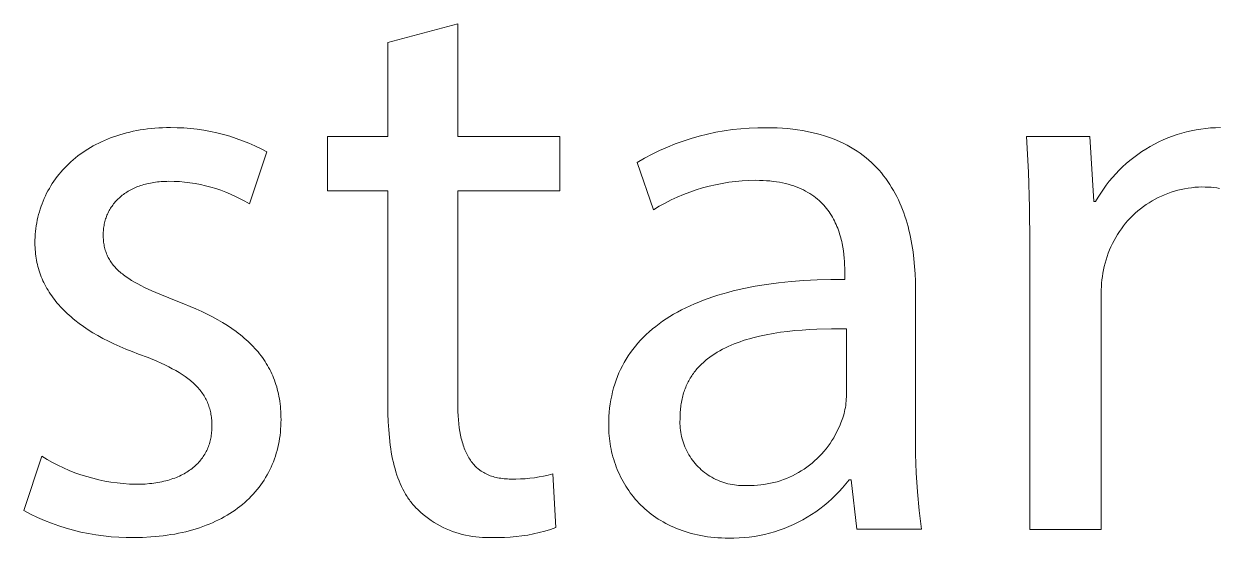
# Model space of a CAD drawing. Header units: millimetres. Extents: x 1348 to 6197, y -150 to 3238.
# Drawn here: x 5229.5 to 5300.9, y -69.2 to -38.4 of the extents above; entities that cross this region are included whole.
import ezdxf

# ---------------------------------------------------------------- set-up
doc = ezdxf.new("R2010")
doc.units = ezdxf.units.MM
doc.header["$MEASUREMENT"] = 0
doc.layers.add('Domyślny', color=7, linetype='Continuous', true_color=0x000000)

msp = doc.modelspace()

# ---------------------------------------------------------------- linework, layer by layer
at = {"layer": 'Domyślny', "color": 18, "lineweight": 15, "true_color": 0x000000}
for p, q in [((5251.254, -39.513), (5255.437, -38.398)), ((5255.437, -38.398), (5255.437, -45.148)), ((5251.254, -45.148), (5251.254, -39.513)), ((5235.22, -45.031), (5235.416, -44.974)), ((5235.416, -44.974), (5235.614, -44.921)), ((5235.614, -44.921), (5235.816, -44.872)), ((5235.816, -44.872), (5236.02, -44.827)), ((5236.02, -44.827), (5236.228, -44.786)), ((5236.228, -44.786), (5236.439, -44.749)), ((5236.439, -44.749), (5236.654, -44.716)), ((5236.654, -44.716), (5236.871, -44.688)), ((5236.871, -44.688), (5237.091, -44.663)), ((5237.091, -44.663), (5237.315, -44.643)), ((5237.315, -44.643), (5237.541, -44.628)), ((5237.541, -44.628), (5237.771, -44.616)), ((5237.771, -44.616), (5238.003, -44.609)), ((5238.003, -44.609), (5238.239, -44.607)), ((5238.239, -44.607), (5238.641, -44.611)), ((5238.641, -44.611), (5239.042, -44.629)), ((5239.042, -44.629), (5239.442, -44.66)), ((5239.442, -44.66), (5239.841, -44.704)), ((5239.841, -44.704), (5240.239, -44.762)), ((5240.239, -44.762), (5240.634, -44.834)), ((5240.634, -44.834), (5241.027, -44.919)), ((5241.027, -44.919), (5241.416, -45.017)), ((5241.416, -45.017), (5241.802, -45.128)), ((5269.896, -45.115), (5270.386, -44.992)), ((5270.386, -44.992), (5270.881, -44.886)), ((5270.881, -44.886), (5271.379, -44.797)), ((5271.379, -44.797), (5271.88, -44.725)), ((5271.88, -44.725), (5272.384, -44.67)), ((5272.384, -44.67), (5272.888, -44.633)), ((5272.888, -44.633), (5273.394, -44.614)), ((5273.394, -44.614), (5273.9, -44.612)), ((5273.9, -44.612), (5274.232, -44.616)), ((5274.232, -44.616), (5274.557, -44.626)), ((5274.557, -44.626), (5274.873, -44.644)), ((5274.873, -44.644), (5275.182, -44.668)), ((5275.182, -44.668), (5275.483, -44.699)), ((5275.483, -44.699), (5275.777, -44.737)), ((5275.777, -44.737), (5276.063, -44.782)), ((5276.063, -44.782), (5276.342, -44.832)), ((5276.342, -44.832), (5276.614, -44.889)), ((5276.614, -44.889), (5276.879, -44.952)), ((5276.879, -44.952), (5277.136, -45.021)), ((5277.136, -45.021), (5277.387, -45.096)), ((5298.21, -45.122), (5298.488, -45.027)), ((5298.488, -45.027), (5298.768, -44.941)), ((5298.768, -44.941), (5299.052, -44.864)), ((5299.052, -44.864), (5299.338, -44.798)), ((5299.338, -44.798), (5299.626, -44.741)), ((5299.626, -44.741), (5299.916, -44.694)), ((5299.916, -44.694), (5300.207, -44.657)), ((5300.207, -44.657), (5300.499, -44.629)), ((5300.499, -44.629), (5300.792, -44.612)), ((5300.792, -44.612), (5301.086, -44.605)), ((5233.453, -45.798), (5233.614, -45.706)), ((5233.614, -45.706), (5233.779, -45.617)), ((5233.779, -45.617), (5233.947, -45.531)), ((5233.947, -45.531), (5234.119, -45.449)), ((5234.119, -45.449), (5234.294, -45.37)), ((5234.294, -45.37), (5234.473, -45.295)), ((5234.473, -45.295), (5234.655, -45.224)), ((5234.655, -45.224), (5234.84, -45.156)), ((5234.84, -45.156), (5235.029, -45.091)), ((5235.029, -45.091), (5235.22, -45.031)), ((5241.802, -45.128), (5242.184, -45.252)), ((5242.184, -45.252), (5242.562, -45.388)), ((5242.562, -45.388), (5242.935, -45.538)), ((5242.935, -45.538), (5243.302, -45.7)), ((5243.302, -45.7), (5243.664, -45.874)), ((5247.637, -48.394), (5247.637, -45.148)), ((5247.637, -45.148), (5251.254, -45.148)), ((5255.437, -45.148), (5261.557, -45.148)), ((5261.557, -45.148), (5261.557, -48.394)), ((5267.984, -45.776), (5268.453, -45.586)), ((5268.453, -45.586), (5268.928, -45.413)), ((5268.928, -45.413), (5269.409, -45.256)), ((5269.409, -45.256), (5269.896, -45.115)), ((5277.387, -45.096), (5277.63, -45.177)), ((5277.63, -45.177), (5277.867, -45.263)), ((5277.867, -45.263), (5278.097, -45.355)), ((5278.097, -45.355), (5278.32, -45.453)), ((5278.32, -45.453), (5278.537, -45.555)), ((5278.537, -45.555), (5278.747, -45.663)), ((5278.747, -45.663), (5278.951, -45.776)), ((5289.596, -47.264), (5289.478, -45.14)), ((5289.478, -45.14), (5293.273, -45.14)), ((5293.273, -45.14), (5293.515, -49.032)), ((5296.626, -45.887), (5296.879, -45.737)), ((5296.879, -45.737), (5297.137, -45.596)), ((5297.137, -45.596), (5297.399, -45.464)), ((5297.399, -45.464), (5297.665, -45.341)), ((5297.665, -45.341), (5297.936, -45.227)), ((5297.936, -45.227), (5298.21, -45.122)), ((5232.423, -46.53), (5232.559, -46.416)), ((5232.559, -46.416), (5232.699, -46.305)), ((5232.699, -46.305), (5232.843, -46.198)), ((5232.843, -46.198), (5232.99, -46.093)), ((5232.99, -46.093), (5233.141, -45.992)), ((5233.141, -45.992), (5233.295, -45.893)), ((5233.295, -45.893), (5233.453, -45.798)), ((5244.02, -46.061), (5242.97, -49.177)), ((5243.664, -45.874), (5244.02, -46.061)), ((5266.181, -46.695), (5266.62, -46.442)), ((5266.62, -46.442), (5267.067, -46.205)), ((5267.067, -46.205), (5267.521, -45.983)), ((5267.521, -45.983), (5267.984, -45.776)), ((5278.951, -45.776), (5279.148, -45.895)), ((5279.148, -45.895), (5279.34, -46.017)), ((5279.34, -46.017), (5279.525, -46.145)), ((5279.525, -46.145), (5279.703, -46.277)), ((5279.703, -46.277), (5279.876, -46.414)), ((5279.876, -46.414), (5280.043, -46.555)), ((5295.671, -46.568), (5295.901, -46.386)), ((5295.901, -46.386), (5296.137, -46.211)), ((5296.137, -46.211), (5296.379, -46.045)), ((5296.379, -46.045), (5296.626, -45.887)), ((5231.683, -47.268), (5231.797, -47.138)), ((5231.797, -47.138), (5231.915, -47.011)), ((5231.915, -47.011), (5232.036, -46.887)), ((5232.036, -46.887), (5232.161, -46.765)), ((5232.161, -46.765), (5232.29, -46.646)), ((5232.29, -46.646), (5232.423, -46.53)), ((5267.15, -49.521), (5266.181, -46.695)), ((5280.043, -46.555), (5280.205, -46.7)), ((5280.205, -46.7), (5280.36, -46.85)), ((5280.36, -46.85), (5280.51, -47.004)), ((5280.51, -47.004), (5280.654, -47.161)), ((5280.654, -47.161), (5280.793, -47.322)), ((5294.817, -47.373), (5295.02, -47.161)), ((5295.02, -47.161), (5295.23, -46.956)), ((5295.23, -46.956), (5295.448, -46.758)), ((5295.448, -46.758), (5295.671, -46.568)), ((5231.172, -47.952), (5231.266, -47.81)), ((5231.266, -47.81), (5231.365, -47.671)), ((5231.365, -47.671), (5231.467, -47.534)), ((5231.467, -47.534), (5231.573, -47.4)), ((5231.573, -47.4), (5231.683, -47.268)), ((5237.246, -47.887), (5237.141, -47.904)), ((5237.352, -47.871), (5237.246, -47.887)), ((5237.459, -47.858), (5237.352, -47.871)), ((5237.569, -47.847), (5237.459, -47.858)), ((5237.68, -47.837), (5237.569, -47.847)), ((5237.793, -47.83), (5237.68, -47.837)), ((5237.908, -47.825), (5237.793, -47.83)), ((5238.024, -47.822), (5237.908, -47.825)), ((5238.142, -47.821), (5238.024, -47.822)), ((5238.459, -47.825), (5238.142, -47.821)), ((5238.777, -47.84), (5238.459, -47.825)), ((5239.093, -47.867), (5238.777, -47.84)), ((5239.408, -47.904), (5239.093, -47.867)), ((5271.664, -47.879), (5271.266, -47.943)), ((5272.064, -47.829), (5271.664, -47.879)), ((5272.465, -47.792), (5272.064, -47.829)), ((5272.867, -47.77), (5272.465, -47.792)), ((5273.27, -47.761), (5272.867, -47.77)), ((5273.492, -47.763), (5273.27, -47.761)), ((5273.708, -47.771), (5273.492, -47.763)), ((5273.917, -47.783), (5273.708, -47.771)), ((5274.121, -47.801), (5273.917, -47.783)), ((5274.318, -47.823), (5274.121, -47.801)), ((5274.51, -47.849), (5274.318, -47.823)), ((5274.696, -47.88), (5274.51, -47.849)), ((5274.876, -47.915), (5274.696, -47.88)), ((5280.793, -47.322), (5280.926, -47.487)), ((5280.926, -47.487), (5281.054, -47.656)), ((5281.054, -47.656), (5281.176, -47.828)), ((5281.176, -47.828), (5281.294, -48.003)), ((5289.66, -49.391), (5289.596, -47.264)), ((5294.252, -48.048), (5294.433, -47.817)), ((5294.433, -47.817), (5294.621, -47.592)), ((5294.621, -47.592), (5294.817, -47.373)), ((5230.759, -48.691), (5230.834, -48.539)), ((5230.834, -48.539), (5230.912, -48.389)), ((5230.912, -48.389), (5230.995, -48.241)), ((5230.995, -48.241), (5231.081, -48.095)), ((5231.081, -48.095), (5231.172, -47.952)), ((5235.493, -48.558), (5235.424, -48.608)), ((5235.564, -48.509), (5235.493, -48.558)), ((5235.636, -48.462), (5235.564, -48.509)), ((5235.71, -48.417), (5235.636, -48.462)), ((5235.786, -48.372), (5235.71, -48.417)), ((5235.864, -48.33), (5235.786, -48.372)), ((5235.944, -48.289), (5235.864, -48.33)), ((5236.025, -48.249), (5235.944, -48.289)), ((5236.109, -48.211), (5236.025, -48.249)), ((5236.194, -48.174), (5236.109, -48.211)), ((5236.28, -48.14), (5236.194, -48.174)), ((5236.369, -48.106), (5236.28, -48.14)), ((5236.459, -48.075), (5236.369, -48.106)), ((5236.551, -48.045), (5236.459, -48.075)), ((5236.645, -48.017), (5236.551, -48.045)), ((5236.741, -47.991), (5236.645, -48.017)), ((5236.838, -47.966), (5236.741, -47.991)), ((5236.938, -47.944), (5236.838, -47.966)), ((5237.039, -47.923), (5236.938, -47.944)), ((5237.141, -47.904), (5237.039, -47.923)), ((5239.722, -47.952), (5239.408, -47.904)), ((5240.034, -48.011), (5239.722, -47.952)), ((5240.344, -48.081), (5240.034, -48.011)), ((5240.651, -48.162), (5240.344, -48.081)), ((5240.955, -48.253), (5240.651, -48.162)), ((5241.256, -48.355), (5240.955, -48.253)), ((5241.553, -48.467), (5241.256, -48.355)), ((5241.846, -48.589), (5241.553, -48.467)), ((5242.134, -48.721), (5241.846, -48.589)), ((5251.254, -48.394), (5247.637, -48.394)), ((5251.254, -61.215), (5251.254, -48.394)), ((5261.557, -48.394), (5255.437, -48.394)), ((5255.437, -48.394), (5255.437, -61.07)), ((5269.322, -48.466), (5268.946, -48.61)), ((5269.703, -48.335), (5269.322, -48.466)), ((5270.088, -48.217), (5269.703, -48.335)), ((5270.478, -48.112), (5270.088, -48.217)), ((5270.87, -48.021), (5270.478, -48.112)), ((5271.266, -47.943), (5270.87, -48.021)), ((5275.051, -47.955), (5274.876, -47.915)), ((5275.22, -47.998), (5275.051, -47.955)), ((5275.384, -48.046), (5275.22, -47.998)), ((5275.543, -48.097), (5275.384, -48.046)), ((5275.697, -48.152), (5275.543, -48.097)), ((5275.845, -48.211), (5275.697, -48.152)), ((5275.988, -48.273), (5275.845, -48.211)), ((5276.126, -48.339), (5275.988, -48.273)), ((5276.26, -48.408), (5276.126, -48.339)), ((5276.388, -48.48), (5276.26, -48.408)), ((5276.512, -48.555), (5276.388, -48.48)), ((5276.631, -48.633), (5276.512, -48.555)), ((5281.294, -48.003), (5281.406, -48.182)), ((5281.406, -48.182), (5281.514, -48.364)), ((5281.514, -48.364), (5281.616, -48.548)), ((5281.616, -48.548), (5281.714, -48.736)), ((5293.76, -48.778), (5293.916, -48.529)), ((5293.916, -48.529), (5294.08, -48.286)), ((5294.08, -48.286), (5294.252, -48.048)), ((5297.936, -48.543), (5297.742, -48.62)), ((5298.133, -48.474), (5297.936, -48.543)), ((5298.331, -48.411), (5298.133, -48.474)), ((5298.532, -48.355), (5298.331, -48.411)), ((5298.735, -48.306), (5298.532, -48.355)), ((5298.939, -48.264), (5298.735, -48.306)), ((5299.144, -48.229), (5298.939, -48.264)), ((5299.351, -48.201), (5299.144, -48.229)), ((5299.558, -48.18), (5299.351, -48.201)), ((5299.766, -48.166), (5299.558, -48.18)), ((5299.974, -48.16), (5299.766, -48.166)), ((5300.161, -48.162), (5299.974, -48.16)), ((5300.344, -48.169), (5300.161, -48.162)), ((5300.523, -48.18), (5300.344, -48.169)), ((5300.698, -48.196), (5300.523, -48.18)), ((5300.87, -48.216), (5300.698, -48.196)), ((5301.038, -48.241), (5300.87, -48.216)), ((5230.448, -49.478), (5230.502, -49.317)), ((5230.502, -49.317), (5230.56, -49.158)), ((5230.56, -49.158), (5230.622, -49)), ((5230.622, -49), (5230.688, -48.845)), ((5230.688, -48.845), (5230.759, -48.691)), ((5234.745, -49.304), (5234.701, -49.37)), ((5234.791, -49.24), (5234.745, -49.304)), ((5234.839, -49.177), (5234.791, -49.24)), ((5234.889, -49.114), (5234.839, -49.177)), ((5234.941, -49.053), (5234.889, -49.114)), ((5234.995, -48.993), (5234.941, -49.053)), ((5235.051, -48.934), (5234.995, -48.993)), ((5235.109, -48.877), (5235.051, -48.934)), ((5235.168, -48.82), (5235.109, -48.877)), ((5235.229, -48.765), (5235.168, -48.82)), ((5235.293, -48.711), (5235.229, -48.765)), ((5235.358, -48.659), (5235.293, -48.711)), ((5235.424, -48.608), (5235.358, -48.659)), ((5242.418, -48.864), (5242.134, -48.721)), ((5242.697, -49.016), (5242.418, -48.864)), ((5242.97, -49.177), (5242.697, -49.016)), ((5267.496, -49.314), (5267.15, -49.521)), ((5267.849, -49.12), (5267.496, -49.314)), ((5268.209, -48.937), (5267.849, -49.12)), ((5268.574, -48.768), (5268.209, -48.937)), ((5268.946, -48.61), (5268.574, -48.768)), ((5276.746, -48.714), (5276.631, -48.633)), ((5276.857, -48.797), (5276.746, -48.714)), ((5276.962, -48.883), (5276.857, -48.797)), ((5277.064, -48.972), (5276.962, -48.883)), ((5277.162, -49.063), (5277.064, -48.972)), ((5277.255, -49.156), (5277.162, -49.063)), ((5277.344, -49.251), (5277.255, -49.156)), ((5277.43, -49.348), (5277.344, -49.251)), ((5281.714, -48.736), (5281.807, -48.926)), ((5281.807, -48.926), (5281.895, -49.119)), ((5281.895, -49.119), (5281.979, -49.314)), ((5281.979, -49.314), (5282.058, -49.512)), ((5293.515, -49.032), (5293.612, -49.032)), ((5293.612, -49.032), (5293.76, -48.778)), ((5296.644, -49.213), (5296.474, -49.334)), ((5296.818, -49.099), (5296.644, -49.213)), ((5296.996, -48.99), (5296.818, -49.099)), ((5297.178, -48.888), (5296.996, -48.99)), ((5297.363, -48.792), (5297.178, -48.888)), ((5297.551, -48.703), (5297.363, -48.792)), ((5297.742, -48.62), (5297.551, -48.703)), ((5230.274, -50.137), (5230.311, -49.97)), ((5230.311, -49.97), (5230.352, -49.804)), ((5230.352, -49.804), (5230.398, -49.64)), ((5230.398, -49.64), (5230.448, -49.478)), ((5234.388, -50.001), (5234.363, -50.075)), ((5234.415, -49.927), (5234.388, -50.001)), ((5234.444, -49.855), (5234.415, -49.927)), ((5234.475, -49.783), (5234.444, -49.855)), ((5234.507, -49.712), (5234.475, -49.783)), ((5234.542, -49.641), (5234.507, -49.712)), ((5234.579, -49.572), (5234.542, -49.641)), ((5234.618, -49.504), (5234.579, -49.572)), ((5234.658, -49.436), (5234.618, -49.504)), ((5234.701, -49.37), (5234.658, -49.436)), ((5277.511, -49.448), (5277.43, -49.348)), ((5277.589, -49.549), (5277.511, -49.448)), ((5277.663, -49.651), (5277.589, -49.549)), ((5277.733, -49.755), (5277.663, -49.651)), ((5277.8, -49.861), (5277.733, -49.755)), ((5277.864, -49.968), (5277.8, -49.861)), ((5277.924, -50.076), (5277.864, -49.968)), ((5282.058, -49.512), (5282.133, -49.712)), ((5282.133, -49.712), (5282.203, -49.915)), ((5282.203, -49.915), (5282.269, -50.119)), ((5289.672, -51.519), (5289.66, -49.391)), ((5295.691, -50.019), (5295.549, -50.172)), ((5295.838, -49.871), (5295.691, -50.019)), ((5295.99, -49.729), (5295.838, -49.871)), ((5296.146, -49.592), (5295.99, -49.729)), ((5296.308, -49.46), (5296.146, -49.592)), ((5296.474, -49.334), (5296.308, -49.46)), ((5230.168, -50.818), (5230.188, -50.646)), ((5230.188, -50.646), (5230.212, -50.475)), ((5230.212, -50.475), (5230.241, -50.305)), ((5230.241, -50.305), (5230.274, -50.137)), ((5234.234, -50.695), (5234.227, -50.775)), ((5234.243, -50.615), (5234.234, -50.695)), ((5234.254, -50.536), (5234.243, -50.615)), ((5234.268, -50.458), (5234.254, -50.536)), ((5234.283, -50.38), (5234.268, -50.458)), ((5234.3, -50.303), (5234.283, -50.38)), ((5234.319, -50.226), (5234.3, -50.303)), ((5234.34, -50.15), (5234.319, -50.226)), ((5234.363, -50.075), (5234.34, -50.15)), ((5277.981, -50.185), (5277.924, -50.076)), ((5278.035, -50.295), (5277.981, -50.185)), ((5278.085, -50.406), (5278.035, -50.295)), ((5278.133, -50.517), (5278.085, -50.406)), ((5278.178, -50.629), (5278.133, -50.517)), ((5278.22, -50.742), (5278.178, -50.629)), ((5278.259, -50.855), (5278.22, -50.742)), ((5282.269, -50.119), (5282.331, -50.325)), ((5282.331, -50.325), (5282.389, -50.533)), ((5282.389, -50.533), (5282.443, -50.743)), ((5282.443, -50.743), (5282.493, -50.955)), ((5295.156, -50.658), (5295.036, -50.829)), ((5295.281, -50.491), (5295.156, -50.658)), ((5295.412, -50.329), (5295.281, -50.491)), ((5295.549, -50.172), (5295.412, -50.329)), ((5230.133, -51.519), (5230.135, -51.342)), ((5230.135, -51.342), (5230.142, -51.166)), ((5230.142, -51.166), (5230.153, -50.992)), ((5230.153, -50.992), (5230.168, -50.818)), ((5234.219, -50.936), (5234.218, -51.018)), ((5234.218, -51.018), (5234.219, -51.109)), ((5234.222, -50.855), (5234.219, -50.936)), ((5234.219, -51.109), (5234.222, -51.198)), ((5234.227, -50.775), (5234.222, -50.855)), ((5234.222, -51.198), (5234.227, -51.286)), ((5234.227, -51.286), (5234.234, -51.372)), ((5234.234, -51.372), (5234.244, -51.457)), ((5234.244, -51.457), (5234.255, -51.54)), ((5278.295, -50.969), (5278.259, -50.855)), ((5278.329, -51.082), (5278.295, -50.969)), ((5278.361, -51.195), (5278.329, -51.082)), ((5278.39, -51.309), (5278.361, -51.195)), ((5278.417, -51.422), (5278.39, -51.309)), ((5278.441, -51.535), (5278.417, -51.422)), ((5282.493, -50.955), (5282.539, -51.167)), ((5282.539, -51.167), (5282.582, -51.382)), ((5282.582, -51.382), (5282.62, -51.597)), ((5294.714, -51.364), (5294.619, -51.549)), ((5294.815, -51.182), (5294.714, -51.364)), ((5294.923, -51.003), (5294.815, -51.182)), ((5295.036, -50.829), (5294.923, -51.003)), ((5230.134, -51.65), (5230.133, -51.519)), ((5230.138, -51.781), (5230.134, -51.65)), ((5230.146, -51.91), (5230.138, -51.781)), ((5230.156, -52.04), (5230.146, -51.91)), ((5230.169, -52.168), (5230.156, -52.04)), ((5230.186, -52.296), (5230.169, -52.168)), ((5234.255, -51.54), (5234.268, -51.622)), ((5234.268, -51.622), (5234.284, -51.703)), ((5234.284, -51.703), (5234.301, -51.782)), ((5234.301, -51.782), (5234.321, -51.86)), ((5234.321, -51.86), (5234.343, -51.937)), ((5234.343, -51.937), (5234.366, -52.012)), ((5234.366, -52.012), (5234.392, -52.086)), ((5234.392, -52.086), (5234.42, -52.159)), ((5234.42, -52.159), (5234.451, -52.231)), ((5278.484, -51.759), (5278.441, -51.535)), ((5278.518, -51.981), (5278.484, -51.759)), ((5278.546, -52.199), (5278.518, -51.981)), ((5282.62, -51.597), (5282.687, -52.031)), ((5282.687, -52.031), (5282.74, -52.469)), ((5289.672, -68.652), (5289.672, -51.519)), ((5294.372, -52.124), (5294.304, -52.321)), ((5294.448, -51.93), (5294.372, -52.124)), ((5294.53, -51.738), (5294.448, -51.93)), ((5294.619, -51.549), (5294.53, -51.738)), ((5230.205, -52.423), (5230.186, -52.296)), ((5230.227, -52.549), (5230.205, -52.423)), ((5230.252, -52.674), (5230.227, -52.549)), ((5230.28, -52.799), (5230.252, -52.674)), ((5230.311, -52.923), (5230.28, -52.799)), ((5234.451, -52.231), (5234.483, -52.302)), ((5234.483, -52.302), (5234.517, -52.372)), ((5234.517, -52.372), (5234.554, -52.44)), ((5234.554, -52.44), (5234.593, -52.508)), ((5234.593, -52.508), (5234.634, -52.575)), ((5234.634, -52.575), (5234.677, -52.64)), ((5234.677, -52.64), (5234.722, -52.705)), ((5234.722, -52.705), (5234.77, -52.769)), ((5234.77, -52.769), (5234.819, -52.832)), ((5234.819, -52.832), (5234.871, -52.894)), ((5278.567, -52.413), (5278.546, -52.199)), ((5278.582, -52.621), (5278.567, -52.413)), ((5278.592, -52.822), (5278.582, -52.621)), ((5278.598, -53.017), (5278.592, -52.822)), ((5282.74, -52.469), (5282.781, -52.909)), ((5294.184, -52.714), (5294.132, -52.911)), ((5294.242, -52.52), (5294.184, -52.714)), ((5294.304, -52.321), (5294.242, -52.52)), ((5230.345, -53.046), (5230.311, -52.923)), ((5230.382, -53.168), (5230.345, -53.046)), ((5230.422, -53.289), (5230.382, -53.168)), ((5230.465, -53.41), (5230.422, -53.289)), ((5230.511, -53.53), (5230.465, -53.41)), ((5230.56, -53.649), (5230.511, -53.53)), ((5234.871, -52.894), (5234.925, -52.956)), ((5234.925, -52.956), (5234.981, -53.016)), ((5234.981, -53.016), (5235.04, -53.076)), ((5235.04, -53.076), (5235.101, -53.135)), ((5235.101, -53.135), (5235.163, -53.194)), ((5235.163, -53.194), (5235.229, -53.252)), ((5235.229, -53.252), (5235.296, -53.309)), ((5235.296, -53.309), (5235.366, -53.366)), ((5235.366, -53.366), (5235.437, -53.422)), ((5235.437, -53.422), (5235.512, -53.477)), ((5235.512, -53.477), (5235.588, -53.532)), ((5235.588, -53.532), (5235.748, -53.641)), ((5278.599, -53.203), (5278.598, -53.017)), ((5278.599, -53.687), (5278.599, -53.203)), ((5282.781, -52.909), (5282.809, -53.351)), ((5282.809, -53.351), (5282.825, -53.794)), ((5294.016, -53.509), (5293.99, -53.711)), ((5294.048, -53.309), (5294.016, -53.509)), ((5294.087, -53.109), (5294.048, -53.309)), ((5294.132, -52.911), (5294.087, -53.109)), ((5230.612, -53.767), (5230.56, -53.649)), ((5230.667, -53.884), (5230.612, -53.767)), ((5230.725, -54), (5230.667, -53.884)), ((5230.786, -54.116), (5230.725, -54)), ((5230.85, -54.231), (5230.786, -54.116)), ((5230.917, -54.344), (5230.85, -54.231)), ((5235.748, -53.641), (5235.916, -53.749)), ((5235.916, -53.749), (5236.094, -53.855)), ((5236.094, -53.855), (5236.282, -53.96)), ((5236.282, -53.96), (5236.478, -54.064)), ((5236.478, -54.064), (5236.684, -54.168)), ((5236.684, -54.168), (5237.124, -54.374)), ((5271.919, -54.384), (5272.563, -54.235)), ((5272.563, -54.235), (5273.232, -54.103)), ((5273.232, -54.103), (5273.925, -53.99)), ((5273.925, -53.99), (5274.644, -53.894)), ((5274.644, -53.894), (5275.387, -53.816)), ((5275.387, -53.816), (5276.154, -53.757)), ((5276.154, -53.757), (5276.945, -53.715)), ((5276.945, -53.715), (5277.76, -53.692)), ((5277.76, -53.692), (5278.599, -53.687)), ((5282.825, -53.794), (5282.83, -54.236)), ((5282.83, -54.236), (5282.83, -63.021)), ((5293.957, -54.116), (5293.951, -54.319)), ((5293.951, -54.319), (5293.951, -54.522)), ((5293.97, -53.913), (5293.957, -54.116)), ((5293.99, -53.711), (5293.97, -53.913)), ((5230.988, -54.457), (5230.917, -54.344)), ((5231.061, -54.569), (5230.988, -54.457)), ((5231.137, -54.68), (5231.061, -54.569)), ((5231.216, -54.791), (5231.137, -54.68)), ((5231.299, -54.9), (5231.216, -54.791)), ((5231.384, -55.008), (5231.299, -54.9)), ((5231.472, -55.116), (5231.384, -55.008)), ((5237.124, -54.374), (5237.603, -54.581)), ((5237.603, -54.581), (5238.675, -55.007)), ((5238.675, -55.007), (5239.052, -55.153)), ((5269.866, -55.043), (5270.14, -54.936)), ((5270.14, -54.936), (5270.421, -54.833)), ((5270.421, -54.833), (5270.708, -54.734)), ((5270.708, -54.734), (5271.001, -54.64)), ((5271.001, -54.64), (5271.301, -54.55)), ((5271.301, -54.55), (5271.607, -54.465)), ((5271.607, -54.465), (5271.919, -54.384)), ((5293.951, -54.522), (5293.951, -68.652)), ((5231.564, -55.222), (5231.472, -55.116)), ((5231.659, -55.327), (5231.564, -55.222)), ((5231.756, -55.432), (5231.659, -55.327)), ((5231.857, -55.536), (5231.756, -55.432)), ((5231.961, -55.638), (5231.857, -55.536)), ((5232.068, -55.74), (5231.961, -55.638)), ((5232.178, -55.84), (5232.068, -55.74)), ((5239.052, -55.153), (5239.418, -55.303)), ((5239.418, -55.303), (5239.771, -55.456)), ((5239.771, -55.456), (5240.114, -55.612)), ((5240.114, -55.612), (5240.444, -55.772)), ((5268.359, -55.775), (5268.594, -55.642)), ((5268.594, -55.642), (5268.836, -55.514)), ((5268.836, -55.514), (5269.083, -55.39)), ((5269.083, -55.39), (5269.338, -55.27)), ((5269.338, -55.27), (5269.599, -55.154)), ((5269.599, -55.154), (5269.866, -55.043)), ((5232.291, -55.94), (5232.178, -55.84)), ((5232.407, -56.039), (5232.291, -55.94)), ((5232.526, -56.136), (5232.407, -56.039)), ((5232.774, -56.329), (5232.526, -56.136)), ((5233.035, -56.517), (5232.774, -56.329)), ((5240.444, -55.772), (5240.763, -55.936)), ((5240.763, -55.936), (5241.07, -56.104)), ((5241.07, -56.104), (5241.365, -56.275)), ((5241.365, -56.275), (5241.648, -56.451)), ((5241.648, -56.451), (5241.92, -56.631)), ((5267.285, -56.501), (5267.487, -56.347)), ((5267.487, -56.347), (5267.695, -56.198)), ((5267.695, -56.198), (5267.91, -56.053)), ((5267.91, -56.053), (5268.131, -55.912)), ((5268.131, -55.912), (5268.359, -55.775)), ((5233.308, -56.7), (5233.035, -56.517)), ((5233.593, -56.88), (5233.308, -56.7)), ((5233.891, -57.055), (5233.593, -56.88)), ((5234.202, -57.226), (5233.891, -57.055)), ((5241.92, -56.631), (5242.179, -56.816)), ((5242.179, -56.816), (5242.305, -56.911)), ((5242.305, -56.911), (5242.427, -57.006)), ((5242.427, -57.006), (5242.547, -57.103)), ((5242.547, -57.103), (5242.663, -57.201)), ((5266.38, -57.33), (5266.548, -57.156)), ((5266.548, -57.156), (5266.722, -56.986)), ((5266.722, -56.986), (5266.903, -56.82)), ((5266.903, -56.82), (5267.091, -56.658)), ((5267.091, -56.658), (5267.285, -56.501)), ((5273.498, -57.086), (5273.1, -57.184)), ((5273.905, -56.999), (5273.498, -57.086)), ((5274.321, -56.923), (5273.905, -56.999)), ((5274.744, -56.858), (5274.321, -56.923)), ((5275.173, -56.802), (5274.744, -56.858)), ((5275.607, -56.756), (5275.173, -56.802)), ((5276.045, -56.72), (5275.607, -56.756)), ((5276.486, -56.691), (5276.045, -56.72)), ((5276.929, -56.671), (5276.486, -56.691)), ((5277.815, -56.652), (5276.929, -56.671)), ((5278.696, -56.658), (5277.815, -56.652)), ((5278.696, -60.728), (5278.696, -56.658)), ((5234.526, -57.392), (5234.202, -57.226)), ((5234.862, -57.554), (5234.526, -57.392)), ((5235.21, -57.712), (5234.862, -57.554)), ((5235.572, -57.864), (5235.21, -57.712)), ((5235.946, -58.012), (5235.572, -57.864)), ((5242.663, -57.201), (5242.777, -57.3)), ((5242.777, -57.3), (5242.887, -57.4)), ((5242.887, -57.4), (5242.995, -57.502)), ((5242.995, -57.502), (5243.099, -57.606)), ((5243.099, -57.606), (5243.201, -57.71)), ((5243.201, -57.71), (5243.299, -57.816)), ((5243.299, -57.816), (5243.395, -57.924)), ((5265.779, -58.066), (5265.919, -57.876)), ((5265.919, -57.876), (5266.066, -57.69)), ((5266.066, -57.69), (5266.219, -57.508)), ((5266.219, -57.508), (5266.38, -57.33)), ((5271.287, -57.869), (5271.126, -57.956)), ((5271.453, -57.785), (5271.287, -57.869)), ((5271.623, -57.705), (5271.453, -57.785)), ((5271.796, -57.628), (5271.623, -57.705)), ((5271.973, -57.555), (5271.796, -57.628)), ((5272.153, -57.485), (5271.973, -57.555)), ((5272.336, -57.418), (5272.153, -57.485)), ((5272.523, -57.355), (5272.336, -57.418)), ((5272.712, -57.295), (5272.523, -57.355)), ((5272.905, -57.238), (5272.712, -57.295)), ((5273.1, -57.184), (5272.905, -57.238)), ((5236.333, -58.155), (5235.946, -58.012)), ((5236.904, -58.373), (5236.333, -58.155)), ((5237.431, -58.592), (5236.904, -58.373)), ((5237.678, -58.702), (5237.431, -58.592)), ((5243.395, -57.924), (5243.487, -58.033)), ((5243.487, -58.033), (5243.577, -58.143)), ((5243.577, -58.143), (5243.664, -58.255)), ((5243.664, -58.255), (5243.747, -58.368)), ((5243.747, -58.368), (5243.828, -58.483)), ((5243.828, -58.483), (5243.905, -58.599)), ((5243.905, -58.599), (5243.98, -58.717)), ((5265.401, -58.66), (5265.52, -58.458)), ((5265.52, -58.458), (5265.646, -58.26)), ((5265.646, -58.26), (5265.779, -58.066)), ((5270.246, -58.562), (5270.181, -58.619)), ((5270.313, -58.506), (5270.246, -58.562)), ((5270.381, -58.451), (5270.313, -58.506)), ((5270.521, -58.344), (5270.381, -58.451)), ((5270.666, -58.241), (5270.521, -58.344)), ((5270.815, -58.143), (5270.666, -58.241)), ((5270.968, -58.047), (5270.815, -58.143)), ((5271.126, -57.956), (5270.968, -58.047)), ((5237.914, -58.812), (5237.678, -58.702)), ((5238.14, -58.924), (5237.914, -58.812)), ((5238.355, -59.036), (5238.14, -58.924)), ((5238.56, -59.15), (5238.355, -59.036)), ((5238.755, -59.264), (5238.56, -59.15)), ((5238.939, -59.381), (5238.755, -59.264)), ((5243.98, -58.717), (5244.051, -58.837)), ((5244.051, -58.837), (5244.12, -58.958)), ((5244.12, -58.958), (5244.186, -59.081)), ((5244.186, -59.081), (5244.248, -59.206)), ((5244.248, -59.206), (5244.308, -59.332)), ((5264.996, -59.508), (5265.087, -59.29)), ((5265.087, -59.29), (5265.184, -59.076)), ((5265.184, -59.076), (5265.289, -58.866)), ((5265.289, -58.866), (5265.401, -58.66)), ((5269.543, -59.316), (5269.494, -59.385)), ((5269.594, -59.247), (5269.543, -59.316)), ((5269.647, -59.179), (5269.594, -59.247)), ((5269.701, -59.112), (5269.647, -59.179)), ((5269.756, -59.047), (5269.701, -59.112)), ((5269.813, -58.983), (5269.756, -59.047)), ((5269.871, -58.919), (5269.813, -58.983)), ((5269.93, -58.857), (5269.871, -58.919)), ((5269.991, -58.796), (5269.93, -58.857)), ((5270.053, -58.736), (5269.991, -58.796)), ((5270.116, -58.677), (5270.053, -58.736)), ((5270.181, -58.619), (5270.116, -58.677)), ((5239.114, -59.499), (5238.939, -59.381)), ((5239.198, -59.559), (5239.114, -59.499)), ((5239.279, -59.619), (5239.198, -59.559)), ((5239.358, -59.68), (5239.279, -59.619)), ((5239.434, -59.741), (5239.358, -59.68)), ((5239.508, -59.803), (5239.434, -59.741)), ((5239.58, -59.866), (5239.508, -59.803)), ((5239.649, -59.929), (5239.58, -59.866)), ((5239.716, -59.992), (5239.649, -59.929)), ((5239.781, -60.057), (5239.716, -59.992)), ((5244.308, -59.332), (5244.364, -59.46)), ((5244.364, -59.46), (5244.417, -59.589)), ((5244.417, -59.589), (5244.468, -59.721)), ((5244.468, -59.721), (5244.515, -59.854)), ((5244.515, -59.854), (5244.559, -59.989)), ((5244.559, -59.989), (5244.601, -60.126)), ((5264.767, -60.185), (5264.836, -59.956)), ((5264.836, -59.956), (5264.912, -59.73)), ((5264.912, -59.73), (5264.996, -59.508)), ((5269.149, -59.986), (5269.113, -60.067)), ((5269.187, -59.907), (5269.149, -59.986)), ((5269.226, -59.829), (5269.187, -59.907)), ((5269.267, -59.752), (5269.226, -59.829)), ((5269.309, -59.677), (5269.267, -59.752)), ((5269.353, -59.602), (5269.309, -59.677)), ((5269.398, -59.529), (5269.353, -59.602)), ((5269.445, -59.457), (5269.398, -59.529)), ((5269.494, -59.385), (5269.445, -59.457)), ((5239.844, -60.121), (5239.781, -60.057)), ((5239.904, -60.187), (5239.844, -60.121)), ((5239.961, -60.253), (5239.904, -60.187)), ((5240.017, -60.32), (5239.961, -60.253)), ((5240.07, -60.388), (5240.017, -60.32)), ((5240.122, -60.457), (5240.07, -60.388)), ((5240.17, -60.526), (5240.122, -60.457)), ((5240.217, -60.596), (5240.17, -60.526)), ((5240.262, -60.667), (5240.217, -60.596)), ((5240.304, -60.739), (5240.262, -60.667)), ((5240.344, -60.812), (5240.304, -60.739)), ((5244.601, -60.126), (5244.639, -60.264)), ((5244.639, -60.264), (5244.674, -60.405)), ((5244.674, -60.405), (5244.706, -60.547)), ((5244.706, -60.547), (5244.735, -60.691)), ((5244.735, -60.691), (5244.761, -60.838)), ((5264.602, -60.897), (5264.65, -60.656)), ((5264.65, -60.656), (5264.705, -60.419)), ((5264.705, -60.419), (5264.767, -60.185)), ((5268.906, -60.664), (5268.883, -60.754)), ((5268.931, -60.575), (5268.906, -60.664)), ((5268.957, -60.487), (5268.931, -60.575)), ((5268.985, -60.401), (5268.957, -60.487)), ((5269.015, -60.315), (5268.985, -60.401)), ((5269.046, -60.231), (5269.015, -60.315)), ((5269.079, -60.148), (5269.046, -60.231)), ((5269.113, -60.067), (5269.079, -60.148)), ((5278.692, -60.854), (5278.696, -60.728)), ((5240.383, -60.886), (5240.344, -60.812)), ((5240.419, -60.96), (5240.383, -60.886)), ((5240.453, -61.036), (5240.419, -60.96)), ((5240.484, -61.112), (5240.453, -61.036)), ((5240.514, -61.189), (5240.484, -61.112)), ((5240.542, -61.268), (5240.514, -61.189)), ((5240.568, -61.347), (5240.542, -61.268)), ((5240.592, -61.428), (5240.568, -61.347)), ((5240.613, -61.509), (5240.592, -61.428)), ((5244.761, -60.838), (5244.784, -60.986)), ((5244.784, -60.986), (5244.804, -61.136)), ((5244.804, -61.136), (5244.821, -61.288)), ((5244.821, -61.288), (5244.835, -61.442)), ((5244.835, -61.442), (5244.846, -61.598)), ((5251.26, -61.725), (5251.254, -61.215)), ((5255.437, -61.07), (5255.439, -61.339)), ((5255.439, -61.339), (5255.447, -61.6)), ((5264.503, -61.643), (5264.529, -61.391)), ((5264.529, -61.391), (5264.562, -61.142)), ((5264.562, -61.142), (5264.602, -60.897)), ((5268.773, -61.422), (5268.764, -61.523)), ((5268.783, -61.323), (5268.773, -61.422)), ((5268.795, -61.225), (5268.783, -61.323)), ((5268.809, -61.128), (5268.795, -61.225)), ((5268.825, -61.033), (5268.809, -61.128)), ((5268.843, -60.939), (5268.825, -61.033)), ((5268.862, -60.846), (5268.843, -60.939)), ((5268.883, -60.754), (5268.862, -60.846)), ((5278.614, -61.479), (5278.638, -61.355)), ((5278.638, -61.355), (5278.657, -61.231)), ((5278.657, -61.231), (5278.673, -61.105)), ((5278.673, -61.105), (5278.685, -60.98)), ((5278.685, -60.98), (5278.692, -60.854)), ((5240.633, -61.592), (5240.613, -61.509)), ((5240.651, -61.676), (5240.633, -61.592)), ((5240.667, -61.761), (5240.651, -61.676)), ((5240.681, -61.847), (5240.667, -61.761)), ((5240.693, -61.934), (5240.681, -61.847)), ((5240.703, -62.022), (5240.693, -61.934)), ((5240.711, -62.112), (5240.703, -62.022)), ((5240.718, -62.203), (5240.711, -62.112)), ((5244.846, -61.598), (5244.853, -61.757)), ((5244.853, -61.757), (5244.858, -61.917)), ((5244.86, -62.079), (5244.857, -62.272)), ((5244.858, -61.917), (5244.86, -62.079)), ((5251.276, -62.22), (5251.26, -61.725)), ((5255.447, -61.6), (5255.459, -61.854)), ((5255.459, -61.854), (5255.477, -62.101)), ((5255.477, -62.101), (5255.501, -62.34)), ((5264.47, -62.423), (5264.473, -62.159)), ((5264.473, -62.159), (5264.485, -61.899)), ((5264.485, -61.899), (5264.503, -61.643)), ((5268.741, -62.069), (5268.737, -62.199)), ((5268.749, -61.939), (5268.741, -62.069)), ((5268.75, -61.833), (5268.749, -61.939)), ((5268.753, -61.728), (5268.75, -61.833)), ((5268.758, -61.625), (5268.753, -61.728)), ((5268.764, -61.523), (5268.758, -61.625)), ((5278.37, -62.272), (5278.438, -62.084)), ((5278.438, -62.084), (5278.481, -61.966)), ((5278.481, -61.966), (5278.52, -61.846)), ((5278.52, -61.846), (5278.555, -61.725)), ((5278.555, -61.725), (5278.587, -61.602)), ((5278.587, -61.602), (5278.614, -61.479)), ((5240.699, -62.929), (5240.709, -62.841)), ((5240.709, -62.841), (5240.716, -62.753)), ((5240.716, -62.753), (5240.721, -62.663)), ((5240.722, -62.295), (5240.718, -62.203)), ((5240.721, -62.663), (5240.725, -62.574)), ((5240.725, -62.388), (5240.722, -62.295)), ((5240.726, -62.483), (5240.725, -62.388)), ((5240.725, -62.574), (5240.726, -62.483)), ((5244.822, -62.84), (5244.801, -63.025)), ((5244.838, -62.653), (5244.822, -62.84)), ((5244.85, -62.463), (5244.838, -62.653)), ((5244.857, -62.272), (5244.85, -62.463)), ((5251.304, -62.698), (5251.276, -62.22)), ((5251.344, -63.159), (5251.304, -62.698)), ((5255.501, -62.34), (5255.53, -62.571)), ((5255.53, -62.571), (5255.564, -62.795)), ((5255.564, -62.795), (5255.605, -63.01)), ((5264.472, -62.583), (5264.47, -62.423)), ((5264.477, -62.742), (5264.472, -62.583)), ((5264.486, -62.902), (5264.477, -62.742)), ((5268.737, -62.199), (5268.737, -62.329)), ((5268.737, -62.329), (5268.742, -62.459)), ((5268.742, -62.459), (5268.752, -62.588)), ((5268.752, -62.588), (5268.766, -62.718)), ((5268.766, -62.718), (5268.784, -62.846)), ((5268.784, -62.846), (5268.807, -62.974)), ((5278.035, -62.996), (5278.128, -62.82)), ((5278.128, -62.82), (5278.215, -62.64)), ((5278.215, -62.64), (5278.296, -62.457)), ((5278.296, -62.457), (5278.37, -62.272)), ((5240.515, -63.685), (5240.544, -63.604)), ((5240.544, -63.604), (5240.571, -63.523)), ((5240.571, -63.523), (5240.596, -63.441)), ((5240.596, -63.441), (5240.618, -63.357)), ((5240.618, -63.357), (5240.639, -63.273)), ((5240.639, -63.273), (5240.657, -63.189)), ((5240.657, -63.189), (5240.673, -63.103)), ((5240.673, -63.103), (5240.687, -63.016)), ((5240.687, -63.016), (5240.699, -62.929)), ((5244.71, -63.569), (5244.67, -63.747)), ((5244.745, -63.39), (5244.71, -63.569)), ((5244.775, -63.209), (5244.745, -63.39)), ((5244.801, -63.025), (5244.775, -63.209)), ((5251.396, -63.605), (5251.344, -63.159)), ((5251.427, -63.821), (5251.396, -63.605)), ((5255.605, -63.01), (5255.627, -63.115)), ((5255.627, -63.115), (5255.651, -63.218)), ((5255.651, -63.218), (5255.676, -63.319)), ((5255.676, -63.319), (5255.703, -63.418)), ((5255.703, -63.418), (5255.732, -63.515)), ((5255.732, -63.515), (5255.762, -63.61)), ((5255.762, -63.61), (5255.793, -63.703)), ((5264.498, -63.061), (5264.486, -62.902)), ((5264.514, -63.219), (5264.498, -63.061)), ((5264.534, -63.377), (5264.514, -63.219)), ((5264.557, -63.535), (5264.534, -63.377)), ((5264.584, -63.692), (5264.557, -63.535)), ((5268.807, -62.974), (5268.834, -63.102)), ((5268.834, -63.102), (5268.866, -63.228)), ((5268.866, -63.228), (5268.902, -63.353)), ((5268.902, -63.353), (5268.942, -63.476)), ((5268.942, -63.476), (5268.986, -63.599)), ((5268.986, -63.599), (5269.034, -63.719)), ((5277.605, -63.669), (5277.721, -63.506)), ((5277.721, -63.506), (5277.832, -63.34)), ((5277.832, -63.34), (5277.937, -63.17)), ((5277.937, -63.17), (5278.035, -62.996)), ((5282.83, -63.021), (5282.832, -64.148)), ((5229.471, -67.521), (5230.536, -64.275)), ((5230.536, -64.275), (5230.854, -64.467)), ((5240.153, -64.363), (5240.202, -64.292)), ((5240.202, -64.292), (5240.249, -64.22)), ((5240.249, -64.22), (5240.294, -64.147)), ((5240.294, -64.147), (5240.336, -64.073)), ((5240.336, -64.073), (5240.376, -63.997)), ((5240.376, -63.997), (5240.414, -63.921)), ((5240.414, -63.921), (5240.45, -63.843)), ((5240.45, -63.843), (5240.484, -63.764)), ((5240.484, -63.764), (5240.515, -63.685)), ((5244.525, -64.266), (5244.467, -64.434)), ((5244.578, -64.095), (5244.525, -64.266)), ((5244.626, -63.922), (5244.578, -64.095)), ((5244.67, -63.747), (5244.626, -63.922)), ((5251.461, -64.033), (5251.427, -63.821)), ((5251.499, -64.241), (5251.461, -64.033)), ((5251.54, -64.445), (5251.499, -64.241)), ((5255.793, -63.703), (5255.827, -63.793)), ((5255.827, -63.793), (5255.861, -63.882)), ((5255.861, -63.882), (5255.898, -63.969)), ((5255.898, -63.969), (5255.936, -64.053)), ((5255.936, -64.053), (5255.976, -64.136)), ((5255.976, -64.136), (5256.017, -64.216)), ((5256.017, -64.216), (5256.06, -64.295)), ((5256.06, -64.295), (5256.105, -64.371)), ((5264.614, -63.848), (5264.584, -63.692)), ((5264.648, -64.003), (5264.614, -63.848)), ((5264.685, -64.158), (5264.648, -64.003)), ((5264.726, -64.311), (5264.685, -64.158)), ((5264.77, -64.464), (5264.726, -64.311)), ((5269.034, -63.719), (5269.087, -63.838)), ((5269.087, -63.838), (5269.144, -63.955)), ((5269.144, -63.955), (5269.204, -64.07)), ((5269.204, -64.07), (5269.269, -64.183)), ((5269.269, -64.183), (5269.338, -64.294)), ((5269.338, -64.294), (5269.41, -64.402)), ((5276.945, -64.416), (5277.087, -64.275)), ((5277.087, -64.275), (5277.224, -64.13)), ((5277.224, -64.13), (5277.356, -63.981)), ((5277.356, -63.981), (5277.483, -63.827)), ((5277.483, -63.827), (5277.605, -63.669)), ((5282.832, -64.148), (5282.869, -65.275)), ((5230.854, -64.467), (5231.178, -64.648)), ((5231.178, -64.648), (5231.508, -64.818)), ((5231.508, -64.818), (5231.843, -64.977)), ((5231.843, -64.977), (5232.184, -65.124)), ((5239.464, -65.06), (5239.538, -65.004)), ((5239.538, -65.004), (5239.609, -64.946)), ((5239.609, -64.946), (5239.679, -64.886)), ((5239.679, -64.886), (5239.746, -64.825)), ((5239.746, -64.825), (5239.811, -64.763)), ((5239.811, -64.763), (5239.874, -64.7)), ((5239.874, -64.7), (5239.934, -64.635)), ((5239.934, -64.635), (5239.992, -64.569)), ((5239.992, -64.569), (5240.048, -64.502)), ((5240.048, -64.502), (5240.102, -64.433)), ((5240.102, -64.433), (5240.153, -64.363)), ((5244.268, -64.926), (5244.193, -65.085)), ((5244.339, -64.764), (5244.268, -64.926)), ((5244.405, -64.6), (5244.339, -64.764)), ((5244.467, -64.434), (5244.405, -64.6)), ((5251.584, -64.644), (5251.54, -64.445)), ((5251.632, -64.839), (5251.584, -64.644)), ((5251.683, -65.029), (5251.632, -64.839)), ((5251.738, -65.215), (5251.683, -65.029)), ((5256.105, -64.371), (5256.151, -64.445)), ((5256.151, -64.445), (5256.199, -64.517)), ((5256.199, -64.517), (5256.249, -64.587)), ((5256.249, -64.587), (5256.301, -64.655)), ((5256.301, -64.655), (5256.354, -64.72)), ((5256.354, -64.72), (5256.41, -64.783)), ((5256.41, -64.783), (5256.467, -64.845)), ((5256.467, -64.845), (5256.525, -64.904)), ((5256.525, -64.904), (5256.586, -64.96)), ((5256.586, -64.96), (5256.649, -65.015)), ((5256.649, -65.015), (5256.681, -65.042)), ((5256.681, -65.042), (5256.713, -65.067)), ((5264.818, -64.616), (5264.77, -64.464)), ((5264.87, -64.766), (5264.818, -64.616)), ((5264.925, -64.915), (5264.87, -64.766)), ((5264.983, -65.063), (5264.925, -64.915)), ((5269.41, -64.402), (5269.486, -64.508)), ((5269.486, -64.508), (5269.565, -64.611)), ((5269.565, -64.611), (5269.648, -64.711)), ((5269.648, -64.711), (5269.734, -64.808)), ((5269.734, -64.808), (5269.824, -64.902)), ((5269.824, -64.902), (5269.917, -64.993)), ((5269.917, -64.993), (5270.013, -65.081)), ((5275.999, -65.148), (5276.167, -65.04)), ((5276.167, -65.04), (5276.331, -64.926)), ((5276.331, -64.926), (5276.491, -64.806)), ((5276.491, -64.806), (5276.647, -64.681)), ((5276.647, -64.681), (5276.798, -64.551)), ((5276.798, -64.551), (5276.945, -64.416)), ((5232.184, -65.124), (5232.529, -65.26)), ((5232.529, -65.26), (5232.879, -65.384)), ((5232.879, -65.384), (5233.232, -65.496)), ((5233.232, -65.496), (5233.589, -65.596)), ((5233.589, -65.596), (5233.95, -65.685)), ((5233.95, -65.685), (5234.313, -65.76)), ((5237.851, -65.774), (5237.964, -65.746)), ((5237.964, -65.746), (5238.076, -65.717)), ((5238.076, -65.717), (5238.185, -65.685)), ((5238.185, -65.685), (5238.291, -65.651)), ((5238.291, -65.651), (5238.395, -65.616)), ((5238.395, -65.616), (5238.497, -65.579)), ((5238.497, -65.579), (5238.597, -65.54)), ((5238.597, -65.54), (5238.694, -65.499)), ((5238.694, -65.499), (5238.789, -65.457)), ((5238.789, -65.457), (5238.881, -65.413)), ((5238.881, -65.413), (5238.971, -65.367)), ((5238.971, -65.367), (5239.059, -65.32)), ((5239.059, -65.32), (5239.145, -65.271)), ((5239.145, -65.271), (5239.228, -65.221)), ((5239.228, -65.221), (5239.309, -65.169)), ((5239.309, -65.169), (5239.387, -65.115)), ((5239.387, -65.115), (5239.464, -65.06)), ((5243.848, -65.697), (5243.751, -65.844)), ((5243.941, -65.548), (5243.848, -65.697)), ((5244.029, -65.396), (5243.941, -65.548)), ((5244.113, -65.242), (5244.029, -65.396)), ((5244.193, -65.085), (5244.113, -65.242)), ((5251.797, -65.397), (5251.738, -65.215)), ((5251.859, -65.574), (5251.797, -65.397)), ((5251.925, -65.746), (5251.859, -65.574)), ((5251.995, -65.914), (5251.925, -65.746)), ((5256.713, -65.067), (5256.746, -65.093)), ((5256.746, -65.093), (5256.779, -65.118)), ((5256.779, -65.118), (5256.813, -65.142)), ((5256.813, -65.142), (5256.848, -65.166)), ((5256.848, -65.166), (5256.882, -65.189)), ((5256.882, -65.189), (5256.918, -65.211)), ((5256.918, -65.211), (5256.99, -65.255)), ((5256.99, -65.255), (5257.064, -65.296)), ((5257.064, -65.296), (5257.14, -65.335)), ((5257.14, -65.335), (5257.218, -65.371)), ((5257.218, -65.371), (5257.297, -65.406)), ((5257.297, -65.406), (5257.379, -65.438)), ((5257.379, -65.438), (5257.463, -65.467)), ((5257.463, -65.467), (5257.549, -65.495)), ((5257.549, -65.495), (5257.637, -65.52)), ((5257.637, -65.52), (5257.727, -65.542)), ((5257.727, -65.542), (5257.82, -65.563)), ((5257.82, -65.563), (5257.914, -65.581)), ((5257.914, -65.581), (5258.01, -65.596)), ((5258.01, -65.596), (5258.109, -65.61)), ((5258.109, -65.61), (5258.209, -65.621)), ((5258.209, -65.621), (5258.312, -65.629)), ((5258.312, -65.629), (5258.417, -65.635)), ((5258.417, -65.635), (5258.524, -65.639)), ((5258.524, -65.639), (5258.634, -65.64)), ((5258.634, -65.64), (5258.913, -65.641)), ((5258.913, -65.641), (5259.192, -65.634)), ((5259.192, -65.634), (5259.471, -65.617)), ((5259.471, -65.617), (5259.75, -65.592)), ((5259.75, -65.592), (5260.027, -65.558)), ((5260.027, -65.558), (5260.303, -65.515)), ((5260.303, -65.515), (5260.577, -65.463)), ((5260.577, -65.463), (5260.85, -65.402)), ((5260.85, -65.402), (5261.121, -65.333)), ((5261.121, -65.333), (5261.314, -68.547)), ((5265.045, -65.21), (5264.983, -65.063)), ((5265.111, -65.355), (5265.045, -65.21)), ((5265.18, -65.499), (5265.111, -65.355)), ((5265.253, -65.641), (5265.18, -65.499)), ((5265.329, -65.781), (5265.253, -65.641)), ((5270.013, -65.081), (5270.111, -65.166)), ((5270.111, -65.166), (5270.213, -65.247)), ((5270.213, -65.247), (5270.317, -65.324)), ((5270.317, -65.324), (5270.425, -65.398)), ((5270.425, -65.398), (5270.534, -65.468)), ((5270.534, -65.468), (5270.646, -65.535)), ((5270.646, -65.535), (5270.76, -65.597)), ((5270.76, -65.597), (5270.876, -65.656)), ((5270.876, -65.656), (5270.994, -65.71)), ((5270.994, -65.71), (5271.114, -65.761)), ((5274.545, -65.796), (5274.736, -65.737)), ((5274.736, -65.737), (5274.924, -65.672)), ((5274.924, -65.672), (5275.111, -65.6)), ((5275.111, -65.6), (5275.294, -65.522)), ((5275.294, -65.522), (5275.475, -65.437)), ((5275.475, -65.437), (5275.653, -65.347)), ((5275.653, -65.347), (5275.828, -65.25)), ((5275.828, -65.25), (5275.999, -65.148)), ((5278.858, -65.685), (5278.667, -65.927)), ((5278.987, -65.685), (5278.858, -65.685)), ((5279.326, -68.64), (5278.987, -65.685)), ((5282.869, -65.275), (5282.944, -66.4)), ((5234.313, -65.76), (5234.679, -65.824)), ((5234.679, -65.824), (5235.046, -65.875)), ((5235.046, -65.875), (5235.415, -65.914)), ((5235.415, -65.914), (5235.785, -65.941)), ((5235.785, -65.941), (5236.156, -65.955)), ((5236.156, -65.955), (5236.443, -65.95)), ((5236.443, -65.95), (5236.721, -65.937)), ((5236.721, -65.937), (5236.989, -65.915)), ((5236.989, -65.915), (5237.119, -65.901)), ((5237.119, -65.901), (5237.247, -65.885)), ((5237.247, -65.885), (5237.373, -65.867)), ((5237.373, -65.867), (5237.496, -65.847)), ((5237.496, -65.847), (5237.616, -65.825)), ((5237.616, -65.825), (5237.735, -65.801)), ((5237.735, -65.801), (5237.851, -65.774)), ((5243.32, -66.403), (5243.202, -66.536)), ((5243.434, -66.267), (5243.32, -66.403)), ((5243.544, -66.129), (5243.434, -66.267)), ((5243.65, -65.988), (5243.544, -66.129)), ((5243.751, -65.844), (5243.65, -65.988)), ((5252.069, -66.077), (5251.995, -65.914)), ((5252.147, -66.236), (5252.069, -66.077)), ((5252.228, -66.39), (5252.147, -66.236)), ((5252.314, -66.54), (5252.228, -66.39)), ((5265.408, -65.92), (5265.329, -65.781)), ((5265.492, -66.056), (5265.408, -65.92)), ((5265.578, -66.191), (5265.492, -66.056)), ((5265.668, -66.324), (5265.578, -66.191)), ((5265.762, -66.455), (5265.668, -66.324)), ((5265.859, -66.584), (5265.762, -66.455)), ((5271.114, -65.761), (5271.235, -65.807)), ((5271.235, -65.807), (5271.359, -65.849)), ((5271.359, -65.849), (5271.483, -65.887)), ((5271.483, -65.887), (5271.609, -65.921)), ((5271.609, -65.921), (5271.735, -65.95)), ((5271.735, -65.95), (5271.863, -65.975)), ((5271.863, -65.975), (5271.991, -65.995)), ((5271.991, -65.995), (5272.12, -66.011)), ((5272.12, -66.011), (5272.25, -66.023)), ((5272.25, -66.023), (5272.38, -66.03)), ((5272.38, -66.03), (5272.51, -66.032)), ((5272.51, -66.032), (5272.64, -66.031)), ((5272.64, -66.031), (5272.77, -66.024)), ((5272.77, -66.024), (5272.969, -66.026)), ((5272.969, -66.026), (5273.169, -66.021)), ((5273.169, -66.021), (5273.368, -66.009)), ((5273.368, -66.009), (5273.567, -65.99)), ((5273.567, -65.99), (5273.765, -65.965)), ((5273.765, -65.965), (5273.962, -65.933)), ((5273.962, -65.933), (5274.158, -65.894)), ((5274.158, -65.894), (5274.352, -65.848)), ((5274.352, -65.848), (5274.545, -65.796)), ((5278.262, -66.39), (5278.048, -66.61)), ((5278.469, -66.162), (5278.262, -66.39)), ((5278.667, -65.927), (5278.469, -66.162)), ((5282.944, -66.4), (5283.055, -67.522)), ((5242.548, -67.158), (5242.405, -67.273)), ((5242.687, -67.039), (5242.548, -67.158)), ((5242.822, -66.918), (5242.687, -67.039)), ((5242.953, -66.794), (5242.822, -66.918)), ((5243.079, -66.666), (5242.953, -66.794)), ((5243.202, -66.536), (5243.079, -66.666)), ((5252.359, -66.613), (5252.314, -66.54)), ((5252.404, -66.684), (5252.359, -66.613)), ((5252.451, -66.755), (5252.404, -66.684)), ((5252.498, -66.824), (5252.451, -66.755)), ((5252.547, -66.892), (5252.498, -66.824)), ((5252.597, -66.959), (5252.547, -66.892)), ((5252.647, -67.025), (5252.597, -66.959)), ((5252.699, -67.09), (5252.647, -67.025)), ((5252.752, -67.153), (5252.699, -67.09)), ((5252.806, -67.215), (5252.752, -67.153)), ((5265.96, -66.71), (5265.859, -66.584)), ((5266.064, -66.835), (5265.96, -66.71)), ((5266.171, -66.956), (5266.064, -66.835)), ((5266.282, -67.076), (5266.171, -66.956)), ((5266.397, -67.193), (5266.282, -67.076)), ((5277.597, -67.029), (5277.361, -67.226)), ((5277.826, -66.823), (5277.597, -67.029)), ((5278.048, -66.61), (5277.826, -66.823)), ((5229.875, -67.734), (5229.471, -67.521)), ((5230.287, -67.932), (5229.875, -67.734)), ((5241.463, -67.9), (5241.292, -67.993)), ((5241.63, -67.804), (5241.463, -67.9)), ((5241.793, -67.704), (5241.63, -67.804)), ((5241.952, -67.601), (5241.793, -67.704)), ((5242.107, -67.495), (5241.952, -67.601)), ((5242.258, -67.386), (5242.107, -67.495)), ((5242.405, -67.273), (5242.258, -67.386)), ((5252.861, -67.276), (5252.806, -67.215)), ((5252.917, -67.336), (5252.861, -67.276)), ((5253.062, -67.48), (5252.917, -67.336)), ((5253.212, -67.619), (5253.062, -67.48)), ((5253.366, -67.753), (5253.212, -67.619)), ((5253.525, -67.882), (5253.366, -67.753)), ((5253.688, -68.005), (5253.525, -67.882)), ((5266.515, -67.307), (5266.397, -67.193)), ((5266.636, -67.419), (5266.515, -67.307)), ((5266.761, -67.528), (5266.636, -67.419)), ((5266.89, -67.635), (5266.761, -67.528)), ((5267.022, -67.738), (5266.89, -67.635)), ((5267.157, -67.838), (5267.022, -67.738)), ((5267.296, -67.936), (5267.157, -67.838)), ((5276.613, -67.766), (5276.351, -67.928)), ((5276.868, -67.594), (5276.613, -67.766)), ((5277.118, -67.414), (5276.868, -67.594)), ((5277.361, -67.226), (5277.118, -67.414)), ((5283.055, -67.522), (5283.201, -68.64)), ((5230.706, -68.117), (5230.287, -67.932)), ((5231.131, -68.286), (5230.706, -68.117)), ((5231.561, -68.441), (5231.131, -68.286)), ((5231.997, -68.58), (5231.561, -68.441)), ((5232.437, -68.704), (5231.997, -68.58)), ((5239.784, -68.615), (5239.579, -68.676)), ((5239.986, -68.549), (5239.784, -68.615)), ((5240.184, -68.481), (5239.986, -68.549)), ((5240.378, -68.408), (5240.184, -68.481)), ((5240.569, -68.332), (5240.378, -68.408)), ((5240.755, -68.252), (5240.569, -68.332)), ((5240.938, -68.169), (5240.755, -68.252)), ((5241.117, -68.083), (5240.938, -68.169)), ((5241.292, -67.993), (5241.117, -68.083)), ((5253.855, -68.123), (5253.688, -68.005)), ((5254.027, -68.234), (5253.855, -68.123)), ((5254.202, -68.34), (5254.027, -68.234)), ((5254.38, -68.439), (5254.202, -68.34)), ((5254.562, -68.533), (5254.38, -68.439)), ((5254.747, -68.62), (5254.562, -68.533)), ((5261.314, -68.547), (5260.983, -68.658)), ((5267.438, -68.03), (5267.296, -67.936)), ((5267.584, -68.121), (5267.438, -68.03)), ((5267.733, -68.209), (5267.584, -68.121)), ((5267.885, -68.294), (5267.733, -68.209)), ((5268.041, -68.375), (5267.885, -68.294)), ((5268.201, -68.453), (5268.041, -68.375)), ((5268.364, -68.527), (5268.201, -68.453)), ((5268.53, -68.598), (5268.364, -68.527)), ((5268.7, -68.665), (5268.53, -68.598)), ((5274.969, -68.597), (5274.68, -68.702)), ((5275.254, -68.483), (5274.969, -68.597)), ((5275.536, -68.359), (5275.254, -68.483)), ((5275.813, -68.224), (5275.536, -68.359)), ((5276.085, -68.081), (5275.813, -68.224)), ((5276.351, -67.928), (5276.085, -68.081)), ((5232.881, -68.813), (5232.437, -68.704)), ((5233.329, -68.907), (5232.881, -68.813)), ((5233.78, -68.984), (5233.329, -68.907)), ((5234.233, -69.046), (5233.78, -68.984)), ((5234.688, -69.093), (5234.233, -69.046)), ((5235.144, -69.123), (5234.688, -69.093)), ((5235.602, -69.137), (5235.144, -69.123)), ((5236.059, -69.136), (5235.602, -69.137)), ((5236.574, -69.128), (5236.059, -69.136)), ((5237.076, -69.102), (5236.574, -69.128)), ((5237.321, -69.083), (5237.076, -69.102)), ((5237.563, -69.06), (5237.321, -69.083)), ((5237.802, -69.033), (5237.563, -69.06)), ((5238.037, -69.002), (5237.802, -69.033)), ((5238.268, -68.967), (5238.037, -69.002)), ((5238.495, -68.928), (5238.268, -68.967)), ((5238.719, -68.886), (5238.495, -68.928)), ((5238.94, -68.839), (5238.719, -68.886)), ((5239.157, -68.789), (5238.94, -68.839)), ((5239.37, -68.734), (5239.157, -68.789)), ((5239.579, -68.676), (5239.37, -68.734)), ((5254.935, -68.7), (5254.747, -68.62)), ((5255.126, -68.774), (5254.935, -68.7)), ((5255.319, -68.842), (5255.126, -68.774)), ((5255.514, -68.902), (5255.319, -68.842)), ((5255.711, -68.956), (5255.514, -68.902)), ((5255.91, -69.003), (5255.711, -68.956)), ((5256.111, -69.043), (5255.91, -69.003)), ((5256.312, -69.076), (5256.111, -69.043)), ((5256.515, -69.103), (5256.312, -69.076)), ((5256.719, -69.122), (5256.515, -69.103)), ((5256.923, -69.134), (5256.719, -69.122)), ((5257.127, -69.139), (5256.923, -69.134)), ((5257.332, -69.137), (5257.127, -69.139)), ((5257.536, -69.128), (5257.332, -69.137)), ((5257.885, -69.134), (5257.536, -69.128)), ((5258.235, -69.129), (5257.885, -69.134)), ((5258.584, -69.111), (5258.235, -69.129)), ((5258.932, -69.082), (5258.584, -69.111)), ((5259.28, -69.041), (5258.932, -69.082)), ((5259.625, -68.988), (5259.28, -69.041)), ((5259.969, -68.923), (5259.625, -68.988)), ((5260.31, -68.846), (5259.969, -68.923)), ((5260.648, -68.758), (5260.31, -68.846)), ((5260.983, -68.658), (5260.648, -68.758)), ((5268.873, -68.728), (5268.7, -68.665)), ((5269.049, -68.787), (5268.873, -68.728)), ((5269.23, -68.842), (5269.049, -68.787)), ((5269.413, -68.894), (5269.23, -68.842)), ((5269.6, -68.941), (5269.413, -68.894)), ((5269.79, -68.984), (5269.6, -68.941)), ((5269.984, -69.023), (5269.79, -68.984)), ((5270.181, -69.057), (5269.984, -69.023)), ((5270.381, -69.088), (5270.181, -69.057)), ((5270.585, -69.114), (5270.381, -69.088)), ((5270.793, -69.135), (5270.585, -69.114)), ((5271.003, -69.151), (5270.793, -69.135)), ((5271.217, -69.163), (5271.003, -69.151)), ((5271.435, -69.171), (5271.217, -69.163)), ((5271.656, -69.173), (5271.435, -69.171)), ((5271.963, -69.174), (5271.656, -69.173)), ((5272.271, -69.164), (5271.963, -69.174)), ((5272.578, -69.143), (5272.271, -69.164)), ((5272.884, -69.112), (5272.578, -69.143)), ((5273.188, -69.07), (5272.884, -69.112)), ((5273.491, -69.017), (5273.188, -69.07)), ((5273.792, -68.954), (5273.491, -69.017)), ((5274.091, -68.88), (5273.792, -68.954)), ((5274.387, -68.796), (5274.091, -68.88)), ((5274.68, -68.702), (5274.387, -68.796)), ((5283.201, -68.64), (5279.326, -68.64)), ((5293.951, -68.652), (5289.672, -68.652))]:
    msp.add_line(p, q, dxfattribs=at)

doc.saveas('drawing.dxf')
